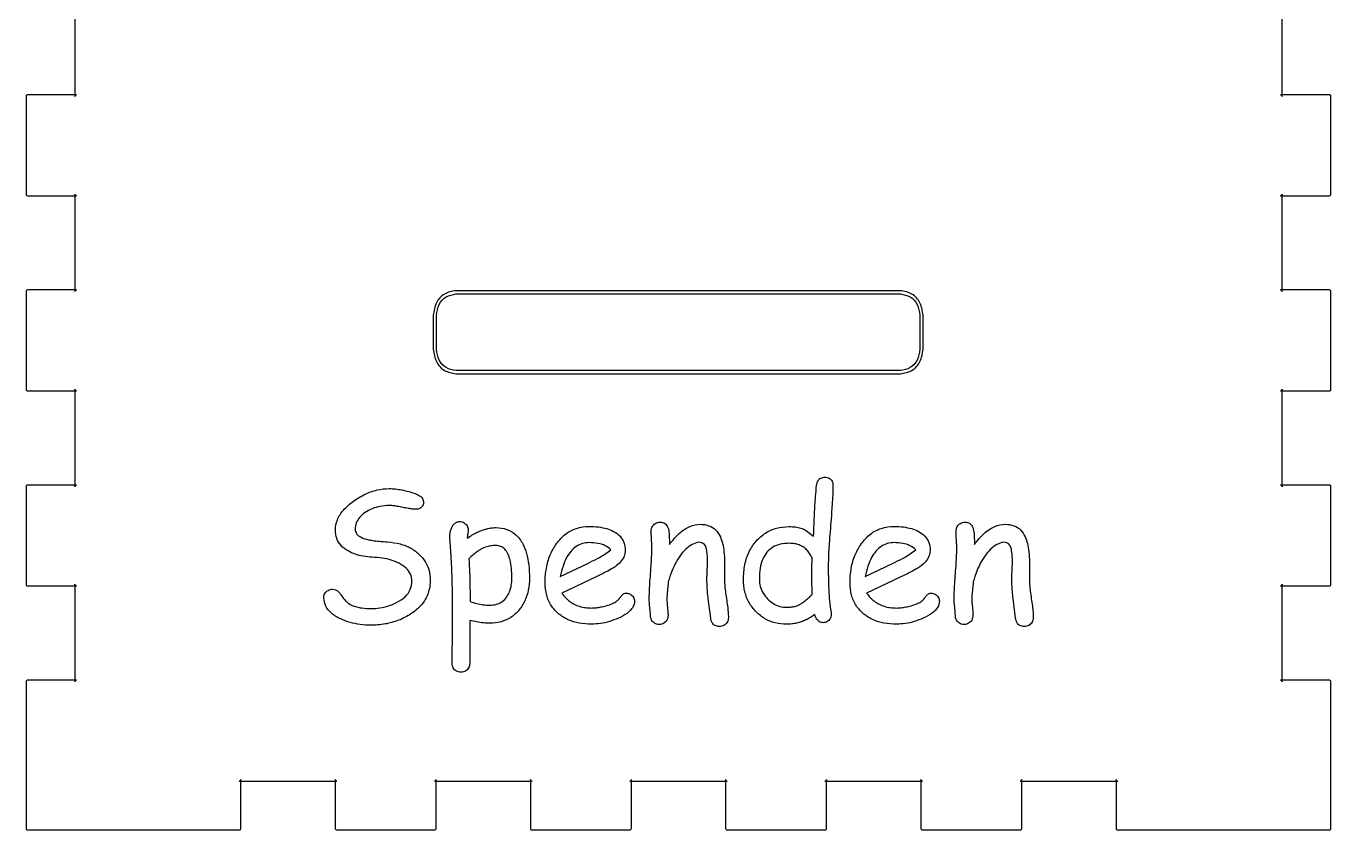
# Model space of a CAD drawing. Extents: x 1 to 406, y -9689 to -9382.
# Drawn here: x 246.4 to 326.6, y -9520.1 to -9470.6 of the extents above; entities that cross this region are included whole.
import ezdxf

# ---------------------------------------------------------------- set-up
doc = ezdxf.new("R2010")
doc.units = 0
doc.layers.get('0').update_dxf_attribs({"linetype": 'CONTINUOUS'})

msp = doc.modelspace()

# ---------------------------------------------------------------- linework, layer by layer
at = {"color": 7}
for points in [[(249.40437, -9468.9492), (249.40437, -9474.9492)], [(323.60749, -9474.9492), (323.60749, -9468.9492)], [(246.40437, -9474.9492), (246.40437, -9480.9492)], [(249.50593, -9474.8477), (246.50593, -9474.8477)], [(326.50593, -9474.8477), (323.50593, -9474.8477)], [(326.60749, -9480.9492), (326.60749, -9474.9492)], [(246.50593, -9481.0508), (249.50593, -9481.0508)], [(249.40437, -9480.9492), (249.40437, -9486.9492)], [(323.50593, -9481.0508), (326.50593, -9481.0508)], [(323.60749, -9486.9492), (323.60749, -9480.9492)], [(246.40437, -9486.9492), (246.40437, -9492.9492)], [(249.50593, -9486.8477), (246.50593, -9486.8477)], [(300.14598, -9486.8939), (272.82372, -9486.8939)], [(272.82372, -9487.095), (300.14598, -9487.095)], [(326.50593, -9486.8477), (323.50593, -9486.8477)], [(326.60749, -9492.9492), (326.60749, -9486.9492)], [(271.43309, -9488.3997), (271.43309, -9490.4935)], [(271.63231, -9490.4935), (271.63231, -9488.3997)], [(301.33739, -9488.3997), (301.33739, -9490.4935)], [(301.53856, -9490.4935), (301.53856, -9488.3997)], [(300.14598, -9491.7982), (272.82372, -9491.7982)], [(272.82372, -9491.9993), (300.14598, -9491.9993)], [(246.50593, -9493.0508), (249.50593, -9493.0508)], [(249.40437, -9492.9492), (249.40437, -9498.9492)], [(323.50593, -9493.0508), (326.50593, -9493.0508)], [(323.60749, -9498.9492), (323.60749, -9492.9492)], [(246.40437, -9498.9492), (246.40437, -9504.9492)], [(249.50593, -9498.8477), (246.50593, -9498.8477)], [(326.50593, -9498.8477), (323.50593, -9498.8477)], [(326.60749, -9504.9492), (326.60749, -9498.9492)], [(294.29505, -9501.598323), (294.81319, -9501.978623)], [(272.52749, -9503.196823), (272.44479, -9502.077823)], [(285.9331, -9501.846323), (285.9496, -9502.491223)], [(293.33089, -9502.425123), (293.33039, -9502.425123)], [(304.6743, -9501.846323), (304.6908, -9502.491223)], [(279.23582, -9504.470123), (280.92805, -9503.665323)], [(289.33957, -9503.566123), (289.33957, -9504.122823), (289.33357, -9504.635523)], [(294.71945, -9505.561523), (294.70295, -9504.607923), (294.70895, -9503.968523), (294.71995, -9503.318123)], [(297.97713, -9504.470123), (299.66937, -9503.665323)], [(308.08077, -9503.566123), (308.08077, -9504.122823), (308.07477, -9504.635523)], [(281.43517, -9504.486623), (279.32952, -9505.484323)], [(300.17648, -9504.486623), (298.07084, -9505.484323)], [(246.50593, -9505.0508), (249.50593, -9505.0508)], [(249.40437, -9504.9492), (249.40437, -9510.9492)], [(272.59369, -9509.800323), (272.61019, -9507.595523), (272.61019, -9505.396123)], [(323.50593, -9505.0508), (326.50593, -9505.0508)], [(323.60749, -9510.9492), (323.60749, -9504.9492)], [(288.48521, -9507.022223), (288.33087, -9505.815123)], [(307.22653, -9507.022223), (307.07219, -9505.815123)], [(273.68508, -9507.165523), (273.67408, -9509.800323)], [(289.01938, -9507.540423), (289.01989, -9507.540423)], [(307.76058, -9507.540423), (307.76121, -9507.540423)], [(246.40437, -9510.9492), (246.40437, -9516.9492), (246.40437, -9519.9492)], [(249.50593, -9510.8477), (246.50593, -9510.8477)], [(326.50593, -9510.8477), (323.50593, -9510.8477)], [(326.60749, -9519.9492), (326.60749, -9516.9492), (326.60749, -9510.9492)], [(259.50593, -9517.0508), (265.50593, -9517.0508)], [(259.60749, -9519.9492), (259.60749, -9516.9492)], [(265.40437, -9516.9492), (265.40437, -9519.9492)], [(271.50593, -9517.0508), (277.50593, -9517.0508)], [(271.60749, -9519.9492), (271.60749, -9516.9492)], [(277.40437, -9516.9492), (277.40437, -9519.9492)], [(283.50593, -9517.0508), (289.50593, -9517.0508)], [(283.60749, -9519.9492), (283.60749, -9516.9492)], [(289.40437, -9516.9492), (289.40437, -9519.9492)], [(295.50593, -9517.0508), (301.50593, -9517.0508)], [(295.60749, -9519.9492), (295.60749, -9516.9492)], [(301.40437, -9516.9492), (301.40437, -9519.9492)], [(307.50593, -9517.0508), (313.50593, -9517.0508)], [(307.60749, -9519.9492), (307.60749, -9516.9492)], [(313.40437, -9516.9492), (313.40437, -9519.9492)], [(246.50593, -9520.0508), (249.50593, -9520.0508)], [(249.50593, -9520.0508), (259.50593, -9520.0508)], [(265.50593, -9520.0508), (271.50593, -9520.0508)], [(277.50593, -9520.0508), (283.50593, -9520.0508)], [(289.50593, -9520.0508), (295.50593, -9520.0508)], [(301.50593, -9520.0508), (307.50593, -9520.0508)], [(313.50593, -9520.0508), (323.50593, -9520.0508), (326.50593, -9520.0508)]]:
    msp.add_lwpolyline(points, dxfattribs=at)
for points in [[(272.82372, -9487.095)], [(281.02175, -9502.381023)], [(295.77782, -9502.281823)], [(299.76307, -9502.381023)], [(275.27804, -9502.562923)], [(264.70027, -9505.776523)], [(274.89771, -9507.341923)], [(281.17058, -9507.402623)], [(299.9119, -9507.402623)]]:
    msp.add_lwpolyline(points, close=True, dxfattribs=at)
for points, knots in [([(246.50593, -9474.8477), (246.488388, -9474.85036), (246.453643, -9474.855627), (246.412597, -9474.895524), (246.407161, -9474.930989), (246.40437, -9474.9492)], [0, 0, 0, 0, 0.052363, 0.103712, 0.157913, 0.157913, 0.157913, 0.157913]), ([(249.40437, -9474.9492), (249.407015, -9474.931611), (249.412246, -9474.89683), (249.452248, -9474.855832), (249.487708, -9474.85046), (249.50593, -9474.8477)], [0, 0, 0, 0, 0.052477, 0.103769, 0.15799, 0.15799, 0.15799, 0.15799]), ([(323.50593, -9474.8477), (323.523472, -9474.85036), (323.558217, -9474.855627), (323.599263, -9474.895524), (323.604699, -9474.930989), (323.60749, -9474.9492)], [0, 0, 0, 0, 0.052363, 0.103712, 0.157913, 0.157913, 0.157913, 0.157913]), ([(326.60749, -9474.9492), (326.604845, -9474.931611), (326.599614, -9474.89683), (326.559612, -9474.855832), (326.524152, -9474.85046), (326.50593, -9474.8477)], [0, 0, 0, 0, 0.052477, 0.103769, 0.15799, 0.15799, 0.15799, 0.15799]), ([(246.40437, -9480.9492), (246.407017, -9480.966796), (246.41225, -9481.001594), (246.452233, -9481.042643), (246.487706, -9481.048032), (246.50593, -9481.0508)], [0, 0, 0, 0, 0.052502, 0.103829, 0.158056, 0.158056, 0.158056, 0.158056]), ([(249.50593, -9481.0508), (249.488387, -9481.04814), (249.453634, -9481.042872), (249.412585, -9481.002931), (249.407158, -9480.967435), (249.40437, -9480.9492)], [0, 0, 0, 0, 0.052364, 0.103731, 0.158, 0.158, 0.158, 0.158]), ([(323.60749, -9480.9492), (323.604843, -9480.966796), (323.59961, -9481.001594), (323.559627, -9481.042643), (323.524154, -9481.048032), (323.50593, -9481.0508)], [0, 0, 0, 0, 0.052502, 0.103829, 0.158056, 0.158056, 0.158056, 0.158056]), ([(326.50593, -9481.0508), (326.523473, -9481.04814), (326.558226, -9481.042872), (326.599275, -9481.002931), (326.604702, -9480.967435), (326.60749, -9480.9492)], [0, 0, 0, 0, 0.052364, 0.103731, 0.158, 0.158, 0.158, 0.158]), ([(246.50593, -9486.8477), (246.488388, -9486.85036), (246.453643, -9486.855627), (246.412597, -9486.895524), (246.407161, -9486.930989), (246.40437, -9486.9492)], [0, 0, 0, 0, 0.052363, 0.103712, 0.157913, 0.157913, 0.157913, 0.157913]), ([(249.40437, -9486.9492), (249.407015, -9486.931611), (249.412246, -9486.89683), (249.452248, -9486.855832), (249.487708, -9486.85046), (249.50593, -9486.8477)], [0, 0, 0, 0, 0.052477, 0.103769, 0.15799, 0.15799, 0.15799, 0.15799]), ([(272.82372, -9486.8939), (272.577362, -9486.936815), (272.084317, -9487.022703), (271.541286, -9487.631074), (271.469882, -9488.138333), (271.43309, -9488.3997)], [0, 0, 0, 0, 0.734115, 1.469208, 2.25056, 2.25056, 2.25056, 2.25056]), ([(271.63231, -9488.3997), (271.663636, -9488.171436), (271.72402, -9487.731435), (272.191087, -9487.205459), (272.613557, -9487.131695), (272.82372, -9487.095)], [0, 0, 0, 0, 0.681989, 1.314601, 1.940828, 1.940828, 1.940828, 1.940828]), ([(301.53856, -9488.3997), (301.501613, -9488.138293), (301.429881, -9487.630781), (300.885824, -9487.022781), (300.392468, -9486.936839), (300.14598, -9486.8939)], [0, 0, 0, 0, 0.781474, 1.517203, 2.251803, 2.251803, 2.251803, 2.251803]), ([(300.14598, -9487.095), (300.356143, -9487.131695), (300.778613, -9487.205459), (301.24568, -9487.731435), (301.306064, -9488.171436), (301.33739, -9488.3997)], [0, 0, 0, 0, 0.626227, 1.258839, 1.940828, 1.940828, 1.940828, 1.940828]), ([(323.50593, -9486.8477), (323.523472, -9486.85036), (323.558217, -9486.855627), (323.599263, -9486.895524), (323.604699, -9486.930989), (323.60749, -9486.9492)], [0, 0, 0, 0, 0.052363, 0.103712, 0.157913, 0.157913, 0.157913, 0.157913]), ([(326.60749, -9486.9492), (326.604845, -9486.931611), (326.599614, -9486.89683), (326.559612, -9486.855832), (326.524152, -9486.85046), (326.50593, -9486.8477)], [0, 0, 0, 0, 0.052477, 0.103769, 0.15799, 0.15799, 0.15799, 0.15799]), ([(271.43309, -9490.4935), (271.469882, -9490.754867), (271.541286, -9491.262126), (272.084317, -9491.870497), (272.577362, -9491.956385), (272.82372, -9491.9993)], [0, 0, 0, 0, 0.781352, 1.516445, 2.25056, 2.25056, 2.25056, 2.25056]), ([(272.82372, -9491.7982), (272.613557, -9491.761505), (272.191087, -9491.687741), (271.72402, -9491.161765), (271.663636, -9490.721764), (271.63231, -9490.4935)], [0, 0, 0, 0, 0.626227, 1.258839, 1.940828, 1.940828, 1.940828, 1.940828]), ([(300.14598, -9491.9993), (300.392468, -9491.956362), (300.885824, -9491.870419), (301.429881, -9491.26242), (301.501613, -9490.754907), (301.53856, -9490.4935)], [0, 0, 0, 0, 0.7346, 1.470329, 2.251803, 2.251803, 2.251803, 2.251803]), ([(301.33739, -9490.4935), (301.306064, -9490.721764), (301.24568, -9491.161765), (300.778613, -9491.687741), (300.356143, -9491.761505), (300.14598, -9491.7982)], [0, 0, 0, 0, 0.681989, 1.314601, 1.940828, 1.940828, 1.940828, 1.940828]), ([(246.40437, -9492.9492), (246.407017, -9492.966796), (246.41225, -9493.001594), (246.452233, -9493.042643), (246.487706, -9493.048032), (246.50593, -9493.0508)], [0, 0, 0, 0, 0.052502, 0.103829, 0.158056, 0.158056, 0.158056, 0.158056]), ([(249.50593, -9493.0508), (249.488387, -9493.04814), (249.453634, -9493.042872), (249.412585, -9493.002931), (249.407158, -9492.967435), (249.40437, -9492.9492)], [0, 0, 0, 0, 0.052364, 0.103731, 0.158, 0.158, 0.158, 0.158]), ([(323.60749, -9492.9492), (323.604843, -9492.966796), (323.59961, -9493.001594), (323.559627, -9493.042643), (323.524154, -9493.048032), (323.50593, -9493.0508)], [0, 0, 0, 0, 0.052502, 0.103829, 0.158056, 0.158056, 0.158056, 0.158056]), ([(326.50593, -9493.0508), (326.523473, -9493.04814), (326.558226, -9493.042872), (326.599275, -9493.002931), (326.604702, -9492.967435), (326.60749, -9492.9492)], [0, 0, 0, 0, 0.052364, 0.103731, 0.158, 0.158, 0.158, 0.158]), ([(294.99509, -9498.853223), (295.01467, -9498.758258), (295.050244, -9498.585713), (295.244688, -9498.38985), (295.507119, -9498.348785), (295.776577, -9498.386974), (295.980782, -9498.606925), (296.013429, -9499.041153), (295.963107, -9499.748695), (295.896075, -9500.881263), (295.821106, -9501.769161), (295.77782, -9502.281823)], [0, 0, 0, 0, 0.286287, 0.520168, 0.772922, 1.057851, 1.302234, 1.604473, 2.32148, 3.452038, 4.996647, 4.996647, 4.996647, 4.996647]), ([(246.50593, -9498.8477), (246.488388, -9498.85036), (246.453643, -9498.855627), (246.412597, -9498.895524), (246.407161, -9498.930989), (246.40437, -9498.9492)], [0, 0, 0, 0, 0.052363, 0.103712, 0.157913, 0.157913, 0.157913, 0.157913]), ([(249.40437, -9498.9492), (249.407015, -9498.931611), (249.412246, -9498.89683), (249.452248, -9498.855832), (249.487708, -9498.85046), (249.50593, -9498.8477)], [0, 0, 0, 0, 0.052477, 0.103769, 0.15799, 0.15799, 0.15799, 0.15799]), ([(266.53031, -9499.828923), (266.763868, -9499.676559), (267.214835, -9499.382366), (267.967305, -9499.122461), (268.60257, -9499.047911), (269.113512, -9499.078258), (269.517557, -9499.139371), (269.792999, -9499.208518), (269.93682, -9499.244623)], [0, 0, 0, 0, 0.833998, 1.610325, 2.364185, 2.7365, 3.143432, 3.588083, 3.588083, 3.588083, 3.588083]), ([(269.93682, -9499.244623), (270.103279, -9499.294933), (270.38375, -9499.379703), (270.732039, -9499.56798), (270.858976, -9499.85549), (270.804562, -9500.119974), (270.607106, -9500.316448), (270.364205, -9500.343852), (270.124913, -9500.322654), (269.866928, -9500.282248), (269.671996, -9500.242598), (269.56199, -9500.220223)], [0, 0, 0, 0, 0.52529, 0.88507, 1.136936, 1.412015, 1.643299, 1.924125, 2.108315, 2.368429, 2.705354, 2.705354, 2.705354, 2.705354]), ([(294.81319, -9501.978623), (294.830271, -9501.519063), (294.86027, -9500.711911), (294.912112, -9499.669044), (294.971203, -9499.088077), (294.99509, -9498.853223)], [0, 0, 0, 0, 1.379722, 2.423285, 3.131393, 3.131393, 3.131393, 3.131393]), ([(323.50593, -9498.8477), (323.523472, -9498.85036), (323.558217, -9498.855627), (323.599263, -9498.895524), (323.604699, -9498.930989), (323.60749, -9498.9492)], [0, 0, 0, 0, 0.052363, 0.103712, 0.157913, 0.157913, 0.157913, 0.157913]), ([(326.60749, -9498.9492), (326.604845, -9498.931611), (326.599614, -9498.89683), (326.559612, -9498.855832), (326.524152, -9498.85046), (326.50593, -9498.8477)], [0, 0, 0, 0, 0.052477, 0.103769, 0.15799, 0.15799, 0.15799, 0.15799]), ([(267.68235, -9503.279523), (267.497614, -9503.2663), (267.142959, -9503.240914), (266.641534, -9503.111871), (266.169642, -9502.904189), (265.752384, -9502.594985), (265.468634, -9502.137882), (265.382971, -9501.576767), (265.50767, -9500.951647), (265.911388, -9500.325896), (266.312622, -9500.003719), (266.53031, -9499.828923)], [0, 0, 0, 0, 0.554757, 1.06502, 1.543948, 2.096268, 2.596045, 3.115379, 3.762406, 4.465487, 5.299353, 5.299353, 5.299353, 5.299353]), ([(269.56199, -9500.220223), (269.448936, -9500.196714), (269.242087, -9500.1537), (268.956759, -9500.112443), (268.601921, -9500.096511), (268.173441, -9500.138904), (267.675356, -9500.278568), (267.246478, -9500.509549), (266.898253, -9500.801986), (266.679871, -9501.163535), (266.597731, -9501.525), (266.700438, -9501.873319), (267.027322, -9502.089064), (267.375103, -9502.1972), (267.751317, -9502.260502), (268.143281, -9502.301435), (268.44681, -9502.324058), (268.61941, -9502.336923)], [0, 0, 0, 0, 0.346404, 0.633797, 0.863702, 1.410664, 1.917705, 2.405185, 2.862941, 3.263454, 3.653577, 3.94312, 4.289759, 4.768735, 5.038012, 5.431852, 5.951043, 5.951043, 5.951043, 5.951043]), ([(272.44479, -9502.077823), (272.447538, -9501.995122), (272.452787, -9501.837168), (272.500746, -9501.613106), (272.583727, -9501.4103), (272.698263, -9501.233246), (272.870255, -9501.113242), (273.047902, -9501.083437), (273.202397, -9501.101481), (273.327535, -9501.154698), (273.429049, -9501.242968), (273.514031, -9501.348406), (273.564637, -9501.47676), (273.576934, -9501.582357), (273.572928, -9501.663409), (273.566943, -9501.724032), (273.557709, -9501.807655), (273.541186, -9501.905298), (273.528528, -9502.010117), (273.522566, -9502.07804), (273.51968, -9502.110923)], [0, 0, 0, 0, 0.247912, 0.473495, 0.682765, 0.903523, 1.096683, 1.292964, 1.429399, 1.559447, 1.693878, 1.829234, 1.961954, 2.101968, 2.144441, 2.205323, 2.284687, 2.396783, 2.502304, 2.60133, 2.60133, 2.60133, 2.60133]), ([(273.51968, -9502.110923), (273.622794, -9502.043185), (273.822101, -9501.912256), (274.127685, -9501.748153), (274.334668, -9501.665678), (274.43469, -9501.625823)], [0, 0, 0, 0, 0.370054, 0.715269, 1.038093, 1.038093, 1.038093, 1.038093]), ([(274.43469, -9501.625823), (274.53058, -9501.592908), (274.716861, -9501.528967), (275.000497, -9501.473588), (275.418023, -9501.44579), (275.963103, -9501.522785), (276.56025, -9501.884223), (276.947257, -9502.43243), (277.188286, -9503.071509), (277.319203, -9503.781968), (277.362642, -9504.541845), (277.30596, -9505.295375), (277.090292, -9505.969901), (276.726294, -9506.548425), (276.228156, -9507.005233), (275.594019, -9507.296518), (275.135144, -9507.32644), (274.89771, -9507.341923)], [0, 0, 0, 0, 0.303901, 0.59037, 0.863534, 1.558489, 2.203208, 2.898962, 3.528456, 4.241924, 5.057185, 5.807744, 6.495693, 7.159712, 7.8362, 8.497374, 9.206298, 9.206298, 9.206298, 9.206298]), ([(279.00431, -9502.447123), (279.178242, -9502.236927), (279.514874, -9501.830109), (280.235827, -9501.458172), (280.948808, -9501.368941), (281.574064, -9501.408776), (282.079832, -9501.507033), (282.535186, -9501.685785), (282.925548, -9501.964024), (283.179969, -9502.385252), (283.251576, -9502.824908), (283.178201, -9503.241836), (282.947476, -9503.588466), (282.656148, -9503.84619), (282.311473, -9504.052895), (281.92008, -9504.256027), (281.611313, -9504.402859), (281.43517, -9504.486623)], [0, 0, 0, 0, 0.811813, 1.571203, 2.365133, 2.938812, 3.447267, 3.903909, 4.399264, 4.855242, 5.341899, 5.705, 6.098614, 6.564782, 6.861849, 7.302381, 7.887472, 7.887472, 7.887472, 7.887472]), ([(284.78647, -9504.293723), (284.802749, -9504.085958), (284.83273, -9503.703312), (284.860392, -9503.177698), (284.871463, -9502.814225), (284.867, -9502.567934), (284.859421, -9502.393372), (284.846315, -9502.1937), (284.838042, -9501.993788), (284.833, -9501.819161), (284.827955, -9501.665863), (284.840051, -9501.523746), (284.89334, -9501.389496), (284.981984, -9501.278857), (285.095452, -9501.193146), (285.23106, -9501.140104), (285.425616, -9501.118467), (285.68662, -9501.178098), (285.892029, -9501.473588), (285.91813, -9501.71046), (285.9331, -9501.846323)], [0, 0, 0, 0, 0.625168, 1.151391, 1.579012, 1.715611, 1.890299, 2.103139, 2.315881, 2.490534, 2.627135, 2.776324, 2.914833, 3.053517, 3.196607, 3.336849, 3.484234, 3.782306, 4.084787, 4.491644, 4.491644, 4.491644, 4.491644]), ([(285.9496, -9502.491223), (286.145501, -9502.251361), (286.501199, -9501.815843), (287.15769, -9501.364012), (287.809166, -9501.221075), (288.373746, -9501.303524), (288.83155, -9501.581225), (288.995566, -9501.879345), (289.0805, -9502.033723)], [0, 0, 0, 0, 0.926547, 1.682333, 2.341684, 2.877249, 3.362016, 3.882655, 3.882655, 3.882655, 3.882655]), ([(291.2799, -9502.287323), (291.461538, -9502.109836), (291.820469, -9501.759108), (292.536921, -9501.458799), (293.178534, -9501.385344), (293.682785, -9501.412672), (294.019863, -9501.469813), (294.208313, -9501.557818), (294.29505, -9501.598323)], [0, 0, 0, 0, 0.756133, 1.494175, 2.279439, 2.673869, 3.009352, 3.295434, 3.295434, 3.295434, 3.295434]), ([(297.74562, -9502.447123), (297.919554, -9502.236927), (298.256189, -9501.830109), (298.977145, -9501.458172), (299.690128, -9501.368941), (300.315384, -9501.408776), (300.821152, -9501.507033), (301.276505, -9501.685784), (301.666863, -9501.964025), (301.92128, -9502.385253), (301.992886, -9502.824908), (301.919512, -9503.241835), (301.688791, -9503.588465), (301.397468, -9503.846192), (301.052791, -9504.052895), (300.661395, -9504.256027), (300.352625, -9504.402859), (300.17648, -9504.486623)], [0, 0, 0, 0, 0.811816, 1.57121, 2.365141, 2.93882, 3.447275, 3.903917, 4.399268, 4.855244, 5.3419, 5.705001, 6.098614, 6.564778, 6.861845, 7.30238, 7.887476, 7.887476, 7.887476, 7.887476]), ([(303.52777, -9504.293723), (303.544049, -9504.085958), (303.574032, -9503.703312), (303.601688, -9503.177698), (303.612772, -9502.814225), (303.60829, -9502.567933), (303.600679, -9502.393371), (303.587498, -9502.193702), (303.579246, -9501.993787), (303.5742, -9501.819161), (303.569156, -9501.665863), (303.581251, -9501.523746), (303.63454, -9501.389496), (303.723184, -9501.278855), (303.836656, -9501.193147), (303.972263, -9501.140104), (304.166817, -9501.118467), (304.42782, -9501.178098), (304.633229, -9501.473588), (304.65933, -9501.71046), (304.6743, -9501.846323)], [0, 0, 0, 0, 0.625168, 1.151391, 1.579012, 1.715612, 1.8903, 2.103144, 2.315886, 2.490539, 2.62714, 2.776329, 2.914838, 3.053522, 3.196616, 3.336858, 3.484238, 3.78231, 4.084791, 4.491648, 4.491648, 4.491648, 4.491648]), ([(304.6908, -9502.491223), (304.886701, -9502.251361), (305.242399, -9501.815843), (305.89889, -9501.364012), (306.550366, -9501.221075), (307.114946, -9501.303524), (307.57275, -9501.581225), (307.736766, -9501.879345), (307.8217, -9502.033723)], [0, 0, 0, 0, 0.926547, 1.682333, 2.341684, 2.877249, 3.362016, 3.882655, 3.882655, 3.882655, 3.882655]), ([(268.61941, -9502.336923), (268.88205, -9502.368428), (269.380093, -9502.42817), (270.060116, -9502.698743), (270.591209, -9503.091302), (270.973927, -9503.568466), (271.199549, -9504.109393), (271.273773, -9504.770301), (271.160597, -9505.517377), (270.723852, -9506.25945), (270.063362, -9506.801385), (269.296937, -9507.190042), (268.466308, -9507.417607), (267.667582, -9507.481035), (266.941817, -9507.436791), (266.319577, -9507.307658), (265.716957, -9507.08627), (265.182927, -9506.776252), (264.778042, -9506.317409), (264.725728, -9505.953576), (264.70027, -9505.776523)], [0, 0, 0, 0, 0.791024, 1.50002, 2.167756, 2.750795, 3.314185, 3.901096, 4.727949, 5.534722, 6.424094, 7.253765, 8.098517, 8.990385, 9.645289, 10.274109, 10.890165, 11.562991, 12.118512, 12.645104, 12.645104, 12.645104, 12.645104]), ([(279.15313, -9506.779723), (278.984004, -9506.615785), (278.645396, -9506.287564), (278.361916, -9505.600004), (278.282888, -9504.804686), (278.358117, -9503.967539), (278.577188, -9503.139658), (278.864053, -9502.674535), (279.00431, -9502.447123)], [0, 0, 0, 0, 0.700379, 1.402237, 2.173561, 3.080816, 3.914697, 4.71245, 4.71245, 4.71245, 4.71245]), ([(281.02175, -9502.381023), (280.878934, -9502.39163), (280.598445, -9502.412462), (280.203375, -9502.598396), (280.004761, -9502.800738), (279.90279, -9502.904623)], [0, 0, 0, 0, 0.427189, 0.838991, 1.273494, 1.273494, 1.273494, 1.273494]), ([(282.35018, -9502.822023), (282.234933, -9502.733034), (281.995803, -9502.548388), (281.530266, -9502.405347), (281.198258, -9502.389466), (281.02175, -9502.381023)], [0, 0, 0, 0, 0.434045, 0.900617, 1.430221, 1.430221, 1.430221, 1.430221]), ([(288.33087, -9505.815123), (288.315431, -9505.674958), (288.285274, -9505.401176), (288.26026, -9504.998403), (288.251918, -9504.693691), (288.255396, -9504.465189), (288.261496, -9504.290628), (288.269236, -9504.084155), (288.282188, -9503.877879), (288.289789, -9503.703441), (288.296557, -9503.38124), (288.2679, -9502.988475), (288.171421, -9502.507558), (287.808624, -9502.314579), (287.418612, -9502.445244), (287.011158, -9502.694404), (286.791579, -9502.958706), (286.6716, -9503.103123)], [0, 0, 0, 0, 0.42298, 0.826202, 1.210298, 1.337078, 1.511731, 1.734287, 1.956933, 2.131621, 2.2584, 2.921656, 3.344869, 3.623289, 4.036839, 4.499787, 5.05746, 5.05746, 5.05746, 5.05746]), ([(289.0805, -9502.033723), (289.129495, -9502.166068), (289.238573, -9502.460711), (289.313935, -9502.979472), (289.33052, -9503.359015), (289.33957, -9503.566123)], [0, 0, 0, 0, 0.422437, 0.940485, 1.562705, 1.562705, 1.562705, 1.562705]), ([(291.27439, -9506.641923), (291.119566, -9506.460444), (290.809439, -9506.096927), (290.552873, -9505.3972), (290.475647, -9504.595427), (290.55423, -9503.756869), (290.800397, -9502.934141), (291.122875, -9502.499139), (291.2799, -9502.287323)], [0, 0, 0, 0, 0.710945, 1.424087, 2.192022, 3.112349, 3.940324, 4.726119, 4.726119, 4.726119, 4.726119]), ([(293.33039, -9502.425123), (293.140585, -9502.43533), (292.784676, -9502.45447), (292.2889, -9502.637448), (292.055146, -9502.865354), (291.94133, -9502.976323)], [0, 0, 0, 0, 0.569218, 1.06736, 1.540079, 1.540079, 1.540079, 1.540079]), ([(294.71995, -9503.318123), (294.671629, -9503.225192), (294.578674, -9503.046419), (294.389231, -9502.8194), (294.168155, -9502.643107), (293.916697, -9502.515336), (293.633245, -9502.438039), (293.434079, -9502.429531), (293.33089, -9502.425123)], [0, 0, 0, 0, 0.313523, 0.603125, 0.879463, 1.156386, 1.443879, 1.752969, 1.752969, 1.752969, 1.752969]), ([(295.77779, -9502.281823), (295.764533, -9502.461824), (295.738038, -9502.821554), (295.716578, -9503.36198), (295.707485, -9504.096972), (295.72335, -9504.960164), (295.767964, -9505.887093), (295.847492, -9506.433856), (295.88257, -9506.675023)], [0, 0, 0, 0, 0.541436, 1.082051, 1.622246, 2.746306, 3.672293, 4.403052, 4.403052, 4.403052, 4.403052]), ([(297.89445, -9506.779723), (297.725322, -9506.615785), (297.38671, -9506.287565), (297.103227, -9505.600005), (297.024198, -9504.804686), (297.099427, -9503.967539), (297.318498, -9503.139658), (297.605363, -9502.674535), (297.74562, -9502.447123)], [0, 0, 0, 0, 0.700383, 1.402242, 2.173566, 3.080821, 3.914702, 4.712455, 4.712455, 4.712455, 4.712455]), ([(299.76307, -9502.381023), (299.620254, -9502.39163), (299.339765, -9502.412462), (298.944695, -9502.598396), (298.746081, -9502.800738), (298.64411, -9502.904623)], [0, 0, 0, 0, 0.427189, 0.838991, 1.273494, 1.273494, 1.273494, 1.273494]), ([(301.0915, -9502.822023), (300.976253, -9502.733034), (300.737123, -9502.548388), (300.271586, -9502.405347), (299.939578, -9502.389466), (299.76307, -9502.381023)], [0, 0, 0, 0, 0.434045, 0.900617, 1.430221, 1.430221, 1.430221, 1.430221]), ([(307.07219, -9505.815123), (307.056751, -9505.674958), (307.026594, -9505.401176), (307.00158, -9504.998403), (306.993238, -9504.693691), (306.996716, -9504.465189), (307.002816, -9504.290628), (307.010556, -9504.084155), (307.023508, -9503.877879), (307.031109, -9503.703441), (307.037877, -9503.38124), (307.00922, -9502.988475), (306.912736, -9502.507556), (306.549935, -9502.31458), (306.159923, -9502.445244), (305.752468, -9502.694404), (305.532889, -9502.958706), (305.41291, -9503.103123)], [0, 0, 0, 0, 0.42298, 0.826202, 1.210298, 1.337078, 1.511731, 1.734287, 1.956933, 2.131621, 2.2584, 2.921657, 3.344871, 3.623295, 4.036845, 4.499793, 5.057466, 5.057466, 5.057466, 5.057466]), ([(307.8217, -9502.033723), (307.870696, -9502.166068), (307.979779, -9502.46071), (308.05514, -9502.979472), (308.071722, -9503.359015), (308.08077, -9503.566123)], [0, 0, 0, 0, 0.422438, 0.940487, 1.562706, 1.562706, 1.562706, 1.562706]), ([(272.61019, -9505.396123), (272.605513, -9505.135819), (272.596443, -9504.631014), (272.569646, -9503.897734), (272.541227, -9503.425226), (272.52749, -9503.196823)], [0, 0, 0, 0, 0.78103, 1.514648, 2.20108, 2.20108, 2.20108, 2.20108]), ([(275.27809, -9502.562923), (275.168603, -9502.567478), (274.954252, -9502.576397), (274.644551, -9502.654628), (274.37613, -9502.772846), (274.131674, -9502.933443), (273.885963, -9503.130461), (273.716851, -9503.287447), (273.62445, -9503.373223)], [0, 0, 0, 0, 0.328018, 0.64219, 0.951753, 1.20352, 1.517449, 1.89559, 1.89559, 1.89559, 1.89559]), ([(273.69605, -9506.002523), (273.828574, -9506.0489), (274.089597, -9506.140246), (274.494219, -9506.215254), (274.905622, -9506.246439), (275.315025, -9506.203424), (275.688335, -9506.023941), (275.960365, -9505.739085), (276.142043, -9505.390412), (276.246228, -9504.995251), (276.274966, -9504.50771), (276.247832, -9503.986938), (276.181064, -9503.477216), (276.067521, -9503.192178), (276.01667, -9503.064523)], [0, 0, 0, 0, 0.420693, 0.828609, 1.229982, 1.657008, 2.047334, 2.445774, 2.816506, 3.216334, 3.662369, 4.275444, 4.782005, 5.192881, 5.192881, 5.192881, 5.192881]), ([(276.01667, -9503.064523), (275.960536, -9502.966216), (275.854858, -9502.781142), (275.585044, -9502.591903), (275.381499, -9502.572689), (275.27804, -9502.562923)], [0, 0, 0, 0, 0.337198, 0.634814, 0.942463, 0.942463, 0.942463, 0.942463]), ([(279.90279, -9502.904623), (279.806471, -9503.036159), (279.598093, -9503.320726), (279.38392, -9503.85743), (279.287665, -9504.255641), (279.23582, -9504.470123)], [0, 0, 0, 0, 0.48755, 1.054769, 1.716936, 1.716936, 1.716936, 1.716936]), ([(280.92805, -9503.665323), (281.129488, -9503.564256), (281.495081, -9503.380828), (281.975705, -9503.106351), (282.23616, -9502.908595), (282.35018, -9502.822023)], [0, 0, 0, 0, 0.676288, 1.227409, 1.656532, 1.656532, 1.656532, 1.656532]), ([(286.6716, -9503.103123), (286.562513, -9503.261678), (286.335864, -9503.591107), (286.073711, -9504.161704), (285.944941, -9504.574663), (285.87785, -9504.789823)], [0, 0, 0, 0, 0.576584, 1.197962, 1.873876, 1.873876, 1.873876, 1.873876]), ([(291.94133, -9502.976323), (291.846919, -9503.114127), (291.644183, -9503.410043), (291.508978, -9503.985137), (291.459539, -9504.55067), (291.511926, -9505.075954), (291.68369, -9505.503019), (291.879903, -9505.731612), (291.97991, -9505.848123)], [0, 0, 0, 0, 0.497345, 1.06798, 1.743021, 2.198455, 2.639293, 3.097548, 3.097548, 3.097548, 3.097548]), ([(298.64411, -9502.904623), (298.54779, -9503.036159), (298.339412, -9503.320726), (298.125235, -9503.85743), (298.028977, -9504.255641), (297.97713, -9504.470123)], [0, 0, 0, 0, 0.48755, 1.054771, 1.716939, 1.716939, 1.716939, 1.716939]), ([(299.66937, -9503.665323), (299.870808, -9503.564256), (300.236401, -9503.380828), (300.717025, -9503.106351), (300.97748, -9502.908595), (301.0915, -9502.822023)], [0, 0, 0, 0, 0.676288, 1.227409, 1.656532, 1.656532, 1.656532, 1.656532]), ([(305.41291, -9503.103123), (305.303823, -9503.261678), (305.077174, -9503.591107), (304.815021, -9504.161704), (304.686251, -9504.574663), (304.61916, -9504.789823)], [0, 0, 0, 0, 0.576584, 1.197962, 1.873876, 1.873876, 1.873876, 1.873876]), ([(264.70027, -9505.776523), (264.702125, -9505.727832), (264.705705, -9505.633852), (264.760558, -9505.502319), (264.852372, -9505.395872), (264.969514, -9505.313521), (265.108245, -9505.263187), (265.265267, -9505.244792), (265.438428, -9505.276762), (265.604648, -9505.390248), (265.749283, -9505.583518), (265.895974, -9505.799402), (266.062695, -9505.991737), (266.278917, -9506.178221), (266.610161, -9506.321714), (267.071845, -9506.420568), (267.597092, -9506.449062), (268.147561, -9506.412443), (268.683703, -9506.287323), (269.215263, -9506.071493), (269.703545, -9505.76041), (270.050595, -9505.291161), (270.149837, -9504.781991), (270.061697, -9504.304239), (269.769056, -9503.910267), (269.484498, -9503.744204), (269.33048, -9503.654323)], [0, 0, 0, 0, 0.145257, 0.280369, 0.417888, 0.562166, 0.705184, 0.856146, 1.03223, 1.220795, 1.444293, 1.752153, 2.004698, 2.205553, 2.603853, 3.069199, 3.618424, 4.176049, 4.719345, 5.261856, 5.893124, 6.432016, 6.963536, 7.402898, 7.853147, 8.384372, 8.384372, 8.384372, 8.384372]), ([(269.33048, -9503.654323), (269.172586, -9503.583501), (268.84298, -9503.43566), (268.283632, -9503.315836), (267.889227, -9503.292017), (267.68235, -9503.279523)], [0, 0, 0, 0, 0.518064, 1.081467, 1.703003, 1.703003, 1.703003, 1.703003]), ([(273.62445, -9503.373223), (273.63883, -9503.655919), (273.668057, -9504.230498), (273.691436, -9505.107157), (273.694496, -9505.700966), (273.69605, -9506.002523)], [0, 0, 0, 0, 0.849166, 1.725924, 2.630592, 2.630592, 2.630592, 2.630592]), ([(285.87785, -9504.789823), (285.874641, -9504.841701), (285.867709, -9504.953742), (285.850742, -9505.133831), (285.828847, -9505.322372), (285.80853, -9505.510388), (285.797927, -9505.688787), (285.793621, -9505.849407), (285.798478, -9506.005715), (285.810123, -9506.171119), (285.828189, -9506.360812), (285.846592, -9506.550482), (285.857481, -9506.715937), (285.864349, -9506.865868), (285.851867, -9507.009215), (285.799208, -9507.149055), (285.711756, -9507.26228), (285.601701, -9507.351091), (285.4673, -9507.403751), (285.320152, -9507.418729), (285.172386, -9507.403845), (285.036222, -9507.351314), (284.924933, -9507.263349), (284.840883, -9507.148339), (284.789497, -9507.008961), (284.78013, -9506.865836), (284.777831, -9506.715889), (284.763434, -9506.550396), (284.741513, -9506.361008), (284.724473, -9506.171098), (284.712406, -9506.00572), (284.706049, -9505.765278), (284.717984, -9505.405302), (284.743078, -9504.881535), (284.771207, -9504.500477), (284.78647, -9504.293723)], [0, 0, 0, 0, 0.155925, 0.336749, 0.542557, 0.725384, 0.903958, 1.078564, 1.207205, 1.37294, 1.575919, 1.778854, 1.944588, 2.073274, 2.229142, 2.372772, 2.514842, 2.653558, 2.79209, 2.941298, 3.093543, 3.233782, 3.372983, 3.513227, 3.656209, 3.812011, 3.940716, 4.106583, 4.309817, 4.512796, 4.678531, 4.807172, 5.234169, 5.758468, 6.380371, 6.380371, 6.380371, 6.380371]), ([(289.33357, -9504.635523), (289.336521, -9504.74727), (289.342966, -9504.991316), (289.38458, -9505.386754), (289.426719, -9505.669114), (289.44933, -9505.820623)], [0, 0, 0, 0, 0.335258, 0.732171, 1.191749, 1.191749, 1.191749, 1.191749]), ([(304.61916, -9504.789823), (304.615951, -9504.841701), (304.609019, -9504.953742), (304.592052, -9505.133831), (304.570157, -9505.322372), (304.54984, -9505.510388), (304.539237, -9505.688787), (304.534931, -9505.849407), (304.539788, -9506.005715), (304.551433, -9506.171119), (304.569499, -9506.360812), (304.587902, -9506.550482), (304.598791, -9506.715937), (304.605659, -9506.865868), (304.593177, -9507.009215), (304.540518, -9507.149055), (304.453066, -9507.262282), (304.343007, -9507.35109), (304.208607, -9507.403751), (304.061459, -9507.418729), (303.913691, -9507.403845), (303.777524, -9507.351315), (303.666233, -9507.26335), (303.582183, -9507.148339), (303.530797, -9507.008961), (303.52143, -9506.865836), (303.519131, -9506.715889), (303.504734, -9506.550396), (303.482813, -9506.361008), (303.465773, -9506.171098), (303.453706, -9506.00572), (303.447349, -9505.765278), (303.459284, -9505.405302), (303.484378, -9504.881535), (303.512507, -9504.500477), (303.52777, -9504.293723)], [0, 0, 0, 0, 0.155925, 0.336749, 0.542557, 0.725384, 0.903958, 1.078564, 1.207205, 1.37294, 1.575919, 1.778854, 1.944588, 2.073274, 2.229142, 2.372772, 2.514842, 2.653561, 2.792093, 2.941297, 3.093548, 3.23379, 3.372991, 3.513235, 3.656218, 3.81202, 3.940725, 4.106591, 4.309826, 4.512805, 4.678539, 4.807181, 5.234178, 5.758477, 6.380379, 6.380379, 6.380379, 6.380379]), ([(308.07477, -9504.635523), (308.077721, -9504.74727), (308.084166, -9504.991316), (308.12578, -9505.386754), (308.167919, -9505.669114), (308.19053, -9505.820623)], [0, 0, 0, 0, 0.335258, 0.732171, 1.191749, 1.191749, 1.191749, 1.191749]), ([(246.40437, -9504.9492), (246.407017, -9504.966796), (246.41225, -9505.001594), (246.452233, -9505.042643), (246.487706, -9505.048032), (246.50593, -9505.0508)], [0, 0, 0, 0, 0.052502, 0.103829, 0.158056, 0.158056, 0.158056, 0.158056]), ([(249.50593, -9505.0508), (249.488387, -9505.04814), (249.453634, -9505.042872), (249.412585, -9505.002931), (249.407158, -9504.967435), (249.40437, -9504.9492)], [0, 0, 0, 0, 0.052364, 0.103731, 0.158, 0.158, 0.158, 0.158]), ([(279.32952, -9505.484323), (279.400437, -9505.580407), (279.539501, -9505.768823), (279.80063, -9506.000887), (280.093749, -9506.184583), (280.423604, -9506.313158), (280.786493, -9506.389177), (281.129472, -9506.411976), (281.450283, -9506.392837), (281.748759, -9506.342595), (282.08694, -9506.260262), (282.422572, -9506.147728), (282.717437, -9505.997021), (282.898192, -9505.803413), (283.011327, -9505.625864), (283.151609, -9505.515866), (283.297331, -9505.481355), (283.428856, -9505.50111), (283.547268, -9505.552249), (283.647651, -9505.636361), (283.734778, -9505.73348), (283.789183, -9505.850501), (283.815463, -9506.06843), (283.707715, -9506.408209), (283.334866, -9506.766804), (282.829288, -9507.035245), (282.270298, -9507.243654), (281.717827, -9507.377398), (281.350519, -9507.394329), (281.17058, -9507.402623)], [0, 0, 0, 0, 0.357452, 0.700948, 1.040705, 1.390429, 1.756935, 2.149142, 2.417874, 2.719344, 3.055962, 3.46079, 3.781669, 4.03547, 4.244607, 4.411454, 4.555559, 4.680375, 4.804634, 4.937614, 5.070136, 5.193448, 5.317726, 5.721815, 6.202777, 6.833968, 7.428953, 7.990573, 8.529924, 8.529924, 8.529924, 8.529924]), ([(291.97991, -9505.848123), (292.094025, -9505.950139), (292.315675, -9506.148289), (292.729325, -9506.324549), (293.117277, -9506.371224), (293.44995, -9506.349621), (293.71467, -9506.294121), (293.93061, -9506.206725), (294.121567, -9506.082825), (294.32354, -9505.92727), (294.49678, -9505.790769), (294.615582, -9505.681334), (294.668939, -9505.624163), (294.702357, -9505.582721), (294.71945, -9505.561523)], [0, 0, 0, 0, 0.456757, 0.887179, 1.323923, 1.617294, 1.884348, 2.132303, 2.310851, 2.565511, 2.897209, 2.971854, 3.049856, 3.131534, 3.131534, 3.131534, 3.131534]), ([(298.07084, -9505.484323), (298.141757, -9505.580407), (298.280821, -9505.768823), (298.54195, -9506.000887), (298.835069, -9506.184583), (299.164924, -9506.313158), (299.527813, -9506.389177), (299.870792, -9506.411976), (300.191603, -9506.392837), (300.490079, -9506.342595), (300.828259, -9506.260263), (301.163889, -9506.147728), (301.458753, -9505.99702), (301.639512, -9505.803415), (301.752645, -9505.625865), (301.892923, -9505.515867), (302.038645, -9505.481355), (302.170171, -9505.50111), (302.288587, -9505.552248), (302.388971, -9505.63636), (302.476098, -9505.73348), (302.530503, -9505.850501), (302.556783, -9506.06843), (302.449035, -9506.408209), (302.076186, -9506.766804), (301.570608, -9507.035245), (301.011618, -9507.243654), (300.459147, -9507.377398), (300.091839, -9507.394329), (299.9119, -9507.402623)], [0, 0, 0, 0, 0.357452, 0.700948, 1.040705, 1.390429, 1.756935, 2.149142, 2.417874, 2.719344, 3.055962, 3.460786, 3.781665, 4.035469, 4.244605, 4.41145, 4.555549, 4.68037, 4.804633, 4.937614, 5.070136, 5.193447, 5.317725, 5.721814, 6.202777, 6.833968, 7.428953, 7.990573, 8.529924, 8.529924, 8.529924, 8.529924]), ([(323.60749, -9504.9492), (323.604843, -9504.966796), (323.59961, -9505.001594), (323.559627, -9505.042643), (323.524154, -9505.048032), (323.50593, -9505.0508)], [0, 0, 0, 0, 0.052502, 0.103829, 0.158056, 0.158056, 0.158056, 0.158056]), ([(326.50593, -9505.0508), (326.523473, -9505.04814), (326.558226, -9505.042872), (326.599275, -9505.002931), (326.604702, -9504.967435), (326.60749, -9504.9492)], [0, 0, 0, 0, 0.052364, 0.103731, 0.158, 0.158, 0.158, 0.158]), ([(289.44933, -9505.820623), (289.473416, -9505.970876), (289.518267, -9506.250662), (289.557039, -9506.642653), (289.577812, -9506.934617), (289.561076, -9507.143724), (289.505849, -9507.280496), (289.414028, -9507.38954), (289.302566, -9507.477448), (289.166451, -9507.531637), (289.069471, -9507.537431), (289.01938, -9507.540423)], [0, 0, 0, 0, 0.456388, 0.849837, 1.181455, 1.33375, 1.474647, 1.615718, 1.756855, 1.897094, 2.046906, 2.046906, 2.046906, 2.046906]), ([(308.19053, -9505.820623), (308.214618, -9505.970876), (308.259472, -9506.250662), (308.298248, -9506.642653), (308.319023, -9506.934617), (308.302285, -9507.143724), (308.247054, -9507.280497), (308.155228, -9507.389538), (308.043766, -9507.477449), (307.907651, -9507.531637), (307.810671, -9507.537431), (307.76058, -9507.540423)], [0, 0, 0, 0, 0.456389, 0.849838, 1.181456, 1.333751, 1.474649, 1.615724, 1.756861, 1.8971, 2.046912, 2.046912, 2.046912, 2.046912]), ([(274.89775, -9507.341923), (274.770995, -9507.337781), (274.508068, -9507.32919), (274.102162, -9507.267721), (273.827486, -9507.200417), (273.68508, -9507.165523)], [0, 0, 0, 0, 0.380229, 0.788706, 1.228488, 1.228488, 1.228488, 1.228488]), ([(281.17058, -9507.402623), (280.910258, -9507.390363), (280.415312, -9507.367053), (279.715333, -9507.163619), (279.336896, -9506.905206), (279.15313, -9506.779723)], [0, 0, 0, 0, 0.780896, 1.484704, 2.149088, 2.149088, 2.149088, 2.149088]), ([(289.01989, -9507.540423), (288.925695, -9507.532198), (288.746845, -9507.516583), (288.536303, -9507.305395), (288.503291, -9507.122433), (288.48521, -9507.022223)], [0, 0, 0, 0, 0.276167, 0.524363, 0.824925, 0.824925, 0.824925, 0.824925]), ([(294.87934, -9506.812823), (294.791104, -9506.874309), (294.617382, -9506.995364), (294.339648, -9507.142261), (294.056358, -9507.258014), (293.766244, -9507.342213), (293.468416, -9507.392002), (293.025973, -9507.414676), (292.455945, -9507.351014), (291.792814, -9507.097183), (291.447951, -9506.794337), (291.27439, -9506.641923)], [0, 0, 0, 0, 0.322393, 0.634739, 0.940221, 1.239136, 1.539088, 1.843929, 2.566087, 3.245408, 3.933684, 3.933684, 3.933684, 3.933684]), ([(295.88257, -9506.675023), (295.884735, -9506.691107), (295.888785, -9506.721196), (295.892569, -9506.763474), (295.895188, -9506.836116), (295.883332, -9506.939221), (295.83024, -9507.065938), (295.74281, -9507.169265), (295.635394, -9507.249214), (295.511813, -9507.298589), (295.353461, -9507.318822), (295.155761, -9507.269635), (294.977734, -9507.076934), (294.914795, -9506.907992), (294.87934, -9506.812823)], [0, 0, 0, 0, 0.048685, 0.091077, 0.127265, 0.266745, 0.398473, 0.533348, 0.667879, 0.79652, 0.927943, 1.142758, 1.377922, 1.681293, 1.681293, 1.681293, 1.681293]), ([(299.9119, -9507.402623), (299.651576, -9507.390363), (299.156629, -9507.367053), (298.456649, -9507.16362), (298.078215, -9506.905206), (297.89445, -9506.779723)], [0, 0, 0, 0, 0.780901, 1.484709, 2.149089, 2.149089, 2.149089, 2.149089]), ([(307.76121, -9507.540423), (307.667015, -9507.532198), (307.488165, -9507.516583), (307.277623, -9507.305395), (307.244611, -9507.122433), (307.22653, -9507.022223)], [0, 0, 0, 0, 0.276167, 0.524363, 0.824925, 0.824925, 0.824925, 0.824925]), ([(273.67408, -9509.800323), (273.671127, -9509.851447), (273.665433, -9509.95004), (273.611366, -9510.087989), (273.524372, -9510.200324), (273.414423, -9510.289113), (273.280019, -9510.341717), (273.1337, -9510.356766), (272.986683, -9510.341651), (272.851141, -9510.288618), (272.737899, -9510.202311), (272.65409, -9510.087178), (272.601933, -9509.949809), (272.596509, -9509.851436), (272.59369, -9509.800323)], [0, 0, 0, 0, 0.152887, 0.294838, 0.43643, 0.57515, 0.713685, 0.862895, 1.012707, 1.152945, 1.294083, 1.433843, 1.575138, 1.727958, 1.727958, 1.727958, 1.727958]), ([(246.50593, -9510.8477), (246.488388, -9510.85036), (246.453643, -9510.855627), (246.412597, -9510.895524), (246.407161, -9510.930989), (246.40437, -9510.9492)], [0, 0, 0, 0, 0.052363, 0.103712, 0.157913, 0.157913, 0.157913, 0.157913]), ([(249.40437, -9510.9492), (249.407015, -9510.931611), (249.412246, -9510.89683), (249.452248, -9510.855832), (249.487708, -9510.85046), (249.50593, -9510.8477)], [0, 0, 0, 0, 0.052477, 0.103769, 0.15799, 0.15799, 0.15799, 0.15799]), ([(323.50593, -9510.8477), (323.523472, -9510.85036), (323.558217, -9510.855627), (323.599263, -9510.895524), (323.604699, -9510.930989), (323.60749, -9510.9492)], [0, 0, 0, 0, 0.052363, 0.103712, 0.157913, 0.157913, 0.157913, 0.157913]), ([(326.60749, -9510.9492), (326.604845, -9510.931611), (326.599614, -9510.89683), (326.559612, -9510.855832), (326.524152, -9510.85046), (326.50593, -9510.8477)], [0, 0, 0, 0, 0.052477, 0.103769, 0.15799, 0.15799, 0.15799, 0.15799]), ([(259.60749, -9516.9492), (259.604843, -9516.966796), (259.59961, -9517.001594), (259.559627, -9517.042643), (259.524154, -9517.048032), (259.50593, -9517.0508)], [0, 0, 0, 0, 0.052502, 0.103829, 0.158056, 0.158056, 0.158056, 0.158056]), ([(265.50593, -9517.0508), (265.488387, -9517.04814), (265.453634, -9517.042872), (265.412585, -9517.002931), (265.407158, -9516.967435), (265.40437, -9516.9492)], [0, 0, 0, 0, 0.052364, 0.103731, 0.158, 0.158, 0.158, 0.158]), ([(271.60749, -9516.9492), (271.604843, -9516.966796), (271.59961, -9517.001594), (271.559627, -9517.042643), (271.524154, -9517.048032), (271.50593, -9517.0508)], [0, 0, 0, 0, 0.052502, 0.103829, 0.158056, 0.158056, 0.158056, 0.158056]), ([(277.50593, -9517.0508), (277.488387, -9517.04814), (277.453634, -9517.042872), (277.412585, -9517.002931), (277.407158, -9516.967435), (277.40437, -9516.9492)], [0, 0, 0, 0, 0.052364, 0.103731, 0.158, 0.158, 0.158, 0.158]), ([(283.60749, -9516.9492), (283.604843, -9516.966796), (283.59961, -9517.001594), (283.559627, -9517.042643), (283.524154, -9517.048032), (283.50593, -9517.0508)], [0, 0, 0, 0, 0.052502, 0.103829, 0.158056, 0.158056, 0.158056, 0.158056]), ([(289.50593, -9517.0508), (289.488387, -9517.04814), (289.453634, -9517.042872), (289.412585, -9517.002931), (289.407158, -9516.967435), (289.40437, -9516.9492)], [0, 0, 0, 0, 0.052364, 0.103731, 0.158, 0.158, 0.158, 0.158]), ([(295.60749, -9516.9492), (295.604843, -9516.966796), (295.59961, -9517.001594), (295.559627, -9517.042643), (295.524154, -9517.048032), (295.50593, -9517.0508)], [0, 0, 0, 0, 0.052502, 0.103829, 0.158056, 0.158056, 0.158056, 0.158056]), ([(301.50593, -9517.0508), (301.488387, -9517.04814), (301.453634, -9517.042872), (301.412585, -9517.002931), (301.407158, -9516.967435), (301.40437, -9516.9492)], [0, 0, 0, 0, 0.052364, 0.103731, 0.158, 0.158, 0.158, 0.158]), ([(307.60749, -9516.9492), (307.604843, -9516.966796), (307.59961, -9517.001594), (307.559627, -9517.042643), (307.524154, -9517.048032), (307.50593, -9517.0508)], [0, 0, 0, 0, 0.052502, 0.103829, 0.158056, 0.158056, 0.158056, 0.158056]), ([(313.50593, -9517.0508), (313.488387, -9517.04814), (313.453634, -9517.042872), (313.412585, -9517.002931), (313.407158, -9516.967435), (313.40437, -9516.9492)], [0, 0, 0, 0, 0.052364, 0.103731, 0.158, 0.158, 0.158, 0.158]), ([(246.40437, -9519.9492), (246.407017, -9519.966796), (246.41225, -9520.001594), (246.452233, -9520.042643), (246.487706, -9520.048032), (246.50593, -9520.0508)], [0, 0, 0, 0, 0.052502, 0.103829, 0.158056, 0.158056, 0.158056, 0.158056]), ([(259.50593, -9520.0508), (259.523473, -9520.04814), (259.558226, -9520.042872), (259.599275, -9520.002931), (259.604702, -9519.967435), (259.60749, -9519.9492)], [0, 0, 0, 0, 0.052364, 0.103731, 0.158, 0.158, 0.158, 0.158]), ([(265.40437, -9519.9492), (265.407017, -9519.966796), (265.41225, -9520.001594), (265.452233, -9520.042643), (265.487706, -9520.048032), (265.50593, -9520.0508)], [0, 0, 0, 0, 0.052502, 0.103829, 0.158056, 0.158056, 0.158056, 0.158056]), ([(271.50593, -9520.0508), (271.523473, -9520.04814), (271.558226, -9520.042872), (271.599275, -9520.002931), (271.604702, -9519.967435), (271.60749, -9519.9492)], [0, 0, 0, 0, 0.052364, 0.103731, 0.158, 0.158, 0.158, 0.158]), ([(277.40437, -9519.9492), (277.407017, -9519.966796), (277.41225, -9520.001594), (277.452233, -9520.042643), (277.487706, -9520.048032), (277.50593, -9520.0508)], [0, 0, 0, 0, 0.052502, 0.103829, 0.158056, 0.158056, 0.158056, 0.158056]), ([(283.50593, -9520.0508), (283.523473, -9520.04814), (283.558226, -9520.042872), (283.599275, -9520.002931), (283.604702, -9519.967435), (283.60749, -9519.9492)], [0, 0, 0, 0, 0.052364, 0.103731, 0.158, 0.158, 0.158, 0.158]), ([(289.40437, -9519.9492), (289.407017, -9519.966796), (289.41225, -9520.001594), (289.452233, -9520.042643), (289.487706, -9520.048032), (289.50593, -9520.0508)], [0, 0, 0, 0, 0.052502, 0.103829, 0.158056, 0.158056, 0.158056, 0.158056]), ([(295.50593, -9520.0508), (295.523473, -9520.04814), (295.558226, -9520.042872), (295.599275, -9520.002931), (295.604702, -9519.967435), (295.60749, -9519.9492)], [0, 0, 0, 0, 0.052364, 0.103731, 0.158, 0.158, 0.158, 0.158]), ([(301.40437, -9519.9492), (301.407017, -9519.966796), (301.41225, -9520.001594), (301.452233, -9520.042643), (301.487706, -9520.048032), (301.50593, -9520.0508)], [0, 0, 0, 0, 0.052502, 0.103829, 0.158056, 0.158056, 0.158056, 0.158056]), ([(307.50593, -9520.0508), (307.523473, -9520.04814), (307.558226, -9520.042872), (307.599275, -9520.002931), (307.604702, -9519.967435), (307.60749, -9519.9492)], [0, 0, 0, 0, 0.052364, 0.103731, 0.158, 0.158, 0.158, 0.158]), ([(313.40437, -9519.9492), (313.407017, -9519.966796), (313.41225, -9520.001594), (313.452233, -9520.042643), (313.487706, -9520.048032), (313.50593, -9520.0508)], [0, 0, 0, 0, 0.052502, 0.103829, 0.158056, 0.158056, 0.158056, 0.158056]), ([(326.50593, -9520.0508), (326.523473, -9520.04814), (326.558226, -9520.042872), (326.599275, -9520.002931), (326.604702, -9519.967435), (326.60749, -9519.9492)], [0, 0, 0, 0, 0.052364, 0.103731, 0.158, 0.158, 0.158, 0.158])]:
    msp.add_open_spline(points, degree=3, knots=knots, dxfattribs=at)

doc.saveas('drawing.dxf')
